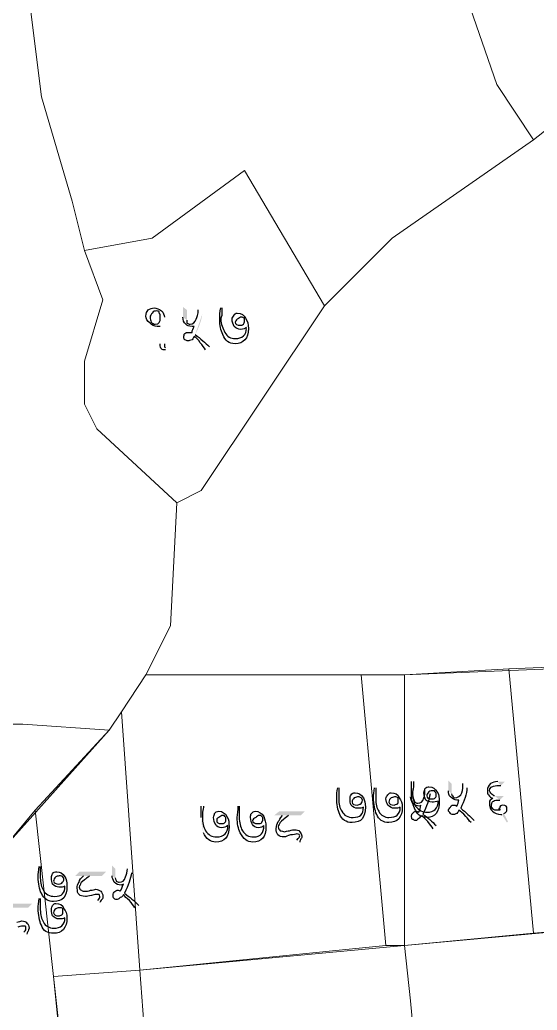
# Model space of a CAD drawing. Header units: metres. Extents: x 345912 to 349030, y 3061206 to 3061792.
# Drawn here: x 346896.46 to 346922.09, y 3061395.34 to 3061444.41 of the extents above; entities that cross this region are included whole.
import ezdxf

# ---------------------------------------------------------------- set-up
doc = ezdxf.new("R2010")
doc.units = ezdxf.units.M
doc.header["$MEASUREMENT"] = 0
doc.layers.add('PDF4_Geometry', color=7, linetype='Continuous')
doc.layers.add('PDF4_Solid Fills', color=7, linetype='Continuous')

msp = doc.modelspace()

# ---------------------------------------------------------------- hatches: boundary and pattern name
at = {"layer": 'PDF4_Solid Fills', "transparency": 33554559}
h = msp.add_hatch(color=256, dxfattribs=at)
h.paths.add_polyline_path([(346903.62628, 3061429.67762), (346903.62628, 3061428.35682)], flags=0)
h.paths.add_polyline_path([(346903.67708, 3061428.15362), (346903.67708, 3061428.05202)], flags=0)
h.paths.add_polyline_path([(346905.30268, 3061430.03322), (346905.50588, 3061429.83002)], flags=0)
h.paths.add_polyline_path([(346905.15028, 3061428.81402, 0.08894398), (346905.50588, 3061429.83002)], flags=0)
h.paths.add_polyline_path([(346905.86148, 3061428.20442), (346905.65828, 3061428.05202)], flags=0)
h.paths.add_polyline_path([(346904.54068, 3061429.67762), (346904.54068, 3061430.18562), (346904.74388, 3061430.03322), (346904.74388, 3061429.52522)], flags=0)
h.paths.add_polyline_path([(346906.42028, 3061430.13482), (346906.47108, 3061430.13482)], flags=0)
h.paths.add_polyline_path([(346907.69028, 3061429.11882), (346907.69028, 3061429.16962)], flags=0)
h = msp.add_hatch(color=256, dxfattribs=at)
h.paths.add_polyline_path([(346912.21147, 3061406.36044), (346912.26227, 3061406.36044)], flags=0)
h.paths.add_polyline_path([(346913.48147, 3061405.39524), (346913.48147, 3061405.39524)], flags=0)
h.paths.add_polyline_path([(346914.04027, 3061406.36044), (346914.09107, 3061406.36044)], flags=0)
h.paths.add_polyline_path([(346915.31027, 3061405.39524), (346915.31027, 3061405.39524)], flags=0)
h.paths.add_polyline_path([(346916.52947, 3061406.25884), (346916.78347, 3061406.05564)], flags=0)
h.paths.add_polyline_path([(346917.08827, 3061404.48084), (346916.93587, 3061404.32844)], flags=0)
h.paths.add_polyline_path([(346915.81827, 3061405.90324), (346915.81827, 3061406.41124), (346915.97067, 3061406.25884), (346915.97067, 3061405.80164)], flags=0)
h = msp.add_hatch(color=256, dxfattribs=at)
h.paths.add_polyline_path([(346915.86907, 3061406.66523), (346915.97067, 3061406.66523)], flags=0)
h.paths.add_polyline_path([(346917.18987, 3061405.70003), (346917.18987, 3061405.70003)], flags=0)
h.paths.add_polyline_path([(346918.40907, 3061406.56363), (346918.61227, 3061406.36043)], flags=0)
h.paths.add_polyline_path([(346918.96787, 3061404.73483), (346918.81547, 3061404.63323)], flags=0)
h.paths.add_polyline_path([(346917.69787, 3061406.20803), (346917.69787, 3061406.71603), (346917.85027, 3061406.56363), (346917.85027, 3061406.05563)], flags=0)
h.paths.add_polyline_path([(346920.28867, 3061406.46203), (346920.49187, 3061406.66523), (346920.13627, 3061406.66523)], flags=0)
h.paths.add_polyline_path([(346920.33947, 3061405.03963), (346920.59347, 3061404.63323), (346920.64427, 3061404.68403), (346920.44107, 3061405.09043)], flags=0)
h.paths.add_polyline_path([(346920.23787, 3061405.75083), (346920.44107, 3061405.95403), (346919.98387, 3061405.95403)], flags=0)
h = msp.add_hatch(color=256, dxfattribs=at)
h.paths.add_polyline_path([(346905.45508, 3061404.88724, 0.06275274), (346905.55668, 3061404.12524)], flags=0)
h.paths.add_polyline_path([(346905.45508, 3061405.44604), (346905.55668, 3061405.44604)], flags=0)
h.paths.add_polyline_path([(346906.77588, 3061404.48084), (346906.77588, 3061404.48084)], flags=0)
h.paths.add_polyline_path([(346907.28388, 3061405.44604), (346907.33468, 3061405.44604)], flags=0)
h.paths.add_polyline_path([(346908.55388, 3061404.48084), (346908.55388, 3061404.48084)], flags=0)
h.paths.add_polyline_path([(346909.46828, 3061404.98884), (346909.06188, 3061404.98884), (346909.31588, 3061405.19204), (346910.58588, 3061405.19204), (346910.38268, 3061404.98884), (346909.77308, 3061404.98884)], flags=0)
h.paths.add_polyline_path([(346910.33188, 3061403.66804), (346910.17948, 3061403.76964)], flags=0)
h = msp.add_hatch(color=256, dxfattribs=at)
h.paths.add_polyline_path([(346897.42867, 3061402.44884), (346897.47947, 3061402.44884)], flags=0)
h.paths.add_polyline_path([(346898.69867, 3061401.48364), (346898.69867, 3061401.48364)], flags=0)
h.paths.add_polyline_path([(346899.61307, 3061401.99164), (346899.20667, 3061401.99164), (346899.40987, 3061402.19484), (346900.73067, 3061402.19484), (346900.52747, 3061401.99164), (346899.91787, 3061401.99164)], flags=0)
h.paths.add_polyline_path([(346900.42587, 3061400.67084), (346900.32427, 3061400.77244)], flags=0)
h.paths.add_polyline_path([(346901.79747, 3061402.34724), (346902.00067, 3061402.14404)], flags=0)
h.paths.add_polyline_path([(346902.35627, 3061400.51844), (346902.15307, 3061400.41684)], flags=0)
h.paths.add_polyline_path([(346901.03547, 3061401.99164), (346901.03547, 3061402.49964), (346901.18787, 3061402.34724), (346901.18787, 3061401.89004)], flags=0)
h = msp.add_hatch(color=256, dxfattribs=at)
h.paths.add_polyline_path([(346893.77108, 3061400.87403), (346893.82188, 3061400.87403)], flags=0)
h.paths.add_polyline_path([(346895.04108, 3061399.90883), (346895.04108, 3061399.90883)], flags=0)
h.paths.add_polyline_path([(346895.95548, 3061400.41683), (346895.54908, 3061400.41683), (346895.75228, 3061400.62003), (346897.07308, 3061400.62003), (346896.86988, 3061400.41683), (346896.26028, 3061400.41683)], flags=0)
h.paths.add_polyline_path([(346896.81908, 3061399.09603), (346896.66668, 3061399.19763)], flags=0)
h.paths.add_polyline_path([(346897.42868, 3061400.87403), (346897.47948, 3061400.87403)], flags=0)
h.paths.add_polyline_path([(346898.69868, 3061399.90883), (346898.69868, 3061399.90883)], flags=0)

# ---------------------------------------------------------------- linework, layer by layer
at = {"layer": 'PDF4_Geometry', "lineweight": 9}
for points in [[(346912.46547, 3061466.50764), (346912.77028, 3061465.59323), (346913.07508, 3061462.54523), (346913.37987, 3061460.41163), (346917.03748, 3061450.04844), (346920.08547, 3061441.20923), (346921.91427, 3061438.46603), (346914.90387, 3061433.58923), (346911.55107, 3061430.23643), (346907.58867, 3061436.94204), (346903.01669, 3061433.58923), (346899.66387, 3061432.97963), (346899.05427, 3061435.41803), (346897.53028, 3061440.59963), (346896.92068, 3061445.47643), (346898.13987, 3061463.15484), (346897.53028, 3061468.03163), (346912.46547, 3061469.86043)], [(346912.46547, 3061466.50764), (346912.77028, 3061465.59323), (346913.07508, 3061462.54523), (346913.37987, 3061460.41163), (346917.03748, 3061450.04844), (346920.08547, 3061441.20923), (346921.91427, 3061438.46603), (346914.90387, 3061433.58923), (346911.55107, 3061430.23643), (346907.58867, 3061436.94204), (346903.01669, 3061433.58923), (346899.66387, 3061432.97963), (346899.05427, 3061435.41803), (346897.53028, 3061440.59963), (346896.92068, 3061445.47643), (346898.13987, 3061463.15484), (346897.53028, 3061468.03163), (346912.46547, 3061469.86043)], [(346921.30468, 3061466.81243), (346921.60948, 3061464.06923), (346946.29827, 3061464.67883), (346946.29827, 3061464.37403), (346945.99348, 3061464.06923), (346945.38387, 3061461.63083), (346942.64068, 3061456.75403), (346937.76387, 3061450.96283), (346921.91427, 3061438.46603), (346920.08547, 3061441.20923), (346917.03748, 3061450.04844), (346913.37987, 3061460.41163), (346913.07508, 3061462.54523), (346912.77028, 3061465.59323), (346912.46547, 3061466.50764)], [(346921.30468, 3061466.81243), (346921.60948, 3061464.06923), (346946.29827, 3061464.67883), (346946.29827, 3061464.37403), (346945.99348, 3061464.06923), (346945.38387, 3061461.63083), (346942.64068, 3061456.75403), (346937.76387, 3061450.96283), (346921.91427, 3061438.46603), (346920.08547, 3061441.20923), (346917.03748, 3061450.04844), (346913.37987, 3061460.41163), (346913.07508, 3061462.54523), (346912.77028, 3061465.59323), (346912.46547, 3061466.50764)], [(346896.92068, 3061445.47643), (346897.53028, 3061440.59963), (346899.05427, 3061435.41803), (346899.66387, 3061432.97963), (346900.57827, 3061430.54124), (346899.66387, 3061427.49322), (346899.66387, 3061425.35963), (346900.27348, 3061424.14042), (346904.23587, 3061420.48284), (346903.93107, 3061414.38683), (346902.71188, 3061411.94844), (346901.49267, 3061410.11963), (346900.88308, 3061409.20523), (346896.61587, 3061409.51004), (346889.60548, 3061409.51004), (346885.03348, 3061408.90042), (346885.33828, 3061422.00683), (346883.50947, 3061423.83564), (346876.49908, 3061429.32203), (346881.07108, 3061447.61003)], [(346896.92068, 3061445.47643), (346897.53028, 3061440.59963), (346899.05427, 3061435.41803), (346899.66387, 3061432.97963), (346900.57827, 3061430.54124), (346899.66387, 3061427.49322), (346899.66387, 3061425.35963), (346900.27348, 3061424.14042), (346904.23587, 3061420.48284), (346903.93107, 3061414.38683), (346902.71188, 3061411.94844), (346901.49267, 3061410.11963), (346900.88308, 3061409.20523), (346896.61587, 3061409.51004), (346889.60548, 3061409.51004), (346885.03348, 3061408.90042), (346885.33828, 3061422.00683), (346883.50947, 3061423.83564), (346876.49908, 3061429.32203), (346881.07108, 3061447.61003)], [(346911.55107, 3061430.23643), (346905.45508, 3061421.09243), (346904.23587, 3061420.48284), (346900.27348, 3061424.14042), (346899.66387, 3061425.35963), (346899.66387, 3061427.49322), (346900.57827, 3061430.54124), (346899.66387, 3061432.97963), (346903.01669, 3061433.58923), (346907.58867, 3061436.94204)], [(346911.55107, 3061430.23643), (346905.45508, 3061421.09243), (346904.23587, 3061420.48284), (346900.27348, 3061424.14042), (346899.66387, 3061425.35963), (346899.66387, 3061427.49322), (346900.57827, 3061430.54124), (346899.66387, 3061432.97963), (346903.01669, 3061433.58923), (346907.58867, 3061436.94204)], [(346921.91427, 3061399.14683), (346915.51348, 3061398.53724), (346915.51348, 3061411.94844), (346920.69508, 3061412.25322)], [(346921.91427, 3061399.14683), (346915.51348, 3061398.53724), (346915.51348, 3061411.94844), (346920.69508, 3061412.25322)], [(346929.22948, 3061399.75643), (346921.91427, 3061399.14683), (346920.69508, 3061412.25322), (346928.31508, 3061412.55803)], [(346929.22948, 3061399.75643), (346921.91427, 3061399.14683), (346920.69508, 3061412.25322), (346928.31508, 3061412.55803)], [(346902.40707, 3061397.31803), (346901.49267, 3061410.11963), (346902.71188, 3061411.94844), (346913.37987, 3061411.94844), (346914.59908, 3061398.53724)], [(346902.40707, 3061397.31803), (346901.49267, 3061410.11963), (346902.71188, 3061411.94844), (346913.37987, 3061411.94844), (346914.59908, 3061398.53724)], [(346913.37987, 3061411.94844), (346915.51348, 3061411.94844), (346915.51348, 3061398.53724), (346914.59908, 3061398.53724)], [(346913.37987, 3061411.94844), (346915.51348, 3061411.94844), (346915.51348, 3061398.53724), (346914.59908, 3061398.53724)], [(346897.22547, 3061405.24284), (346900.88308, 3061409.20523), (346901.49267, 3061410.11963), (346902.40707, 3061397.31803), (346898.13987, 3061397.01322)], [(346897.22547, 3061405.24284), (346900.88308, 3061409.20523), (346901.49267, 3061410.11963), (346902.40707, 3061397.31803), (346898.13987, 3061397.01322)], [(346900.88308, 3061409.20523), (346895.70147, 3061403.41403), (346894.48228, 3061402.49963), (346889.60548, 3061398.53724), (346885.03348, 3061395.18444), (346882.59507, 3061394.57483), (346883.81427, 3061403.41403), (346885.03348, 3061408.90042), (346889.60548, 3061409.51004), (346896.61587, 3061409.51004)], [(346900.88308, 3061409.20523), (346895.70147, 3061403.41403), (346894.48228, 3061402.49963), (346889.60548, 3061398.53724), (346885.03348, 3061395.18444), (346882.59507, 3061394.57483), (346883.81427, 3061403.41403), (346885.03348, 3061408.90042), (346889.60548, 3061409.51004), (346896.61587, 3061409.51004)], [(346895.70147, 3061391.22203), (346894.48228, 3061402.49963), (346894.78707, 3061402.80444), (346895.70147, 3061403.41403), (346897.22547, 3061405.24284), (346898.13987, 3061397.01322), (346898.74948, 3061391.52683), (346898.74948, 3061390.91724), (346895.70147, 3061390.61243), (346895.70147, 3061390.91724)], [(346895.70147, 3061391.22203), (346894.48228, 3061402.49963), (346894.78707, 3061402.80444), (346895.70147, 3061403.41403), (346897.22547, 3061405.24284), (346898.13987, 3061397.01322), (346898.74948, 3061391.52683), (346898.74948, 3061390.91724), (346895.70147, 3061390.61243), (346895.70147, 3061390.91724)], [(346916.12308, 3061392.44124), (346915.81827, 3061395.79403), (346915.51348, 3061398.53724), (346942.03107, 3061400.97564), (346942.64068, 3061395.18444)], [(346916.12308, 3061392.44124), (346915.81827, 3061395.79403), (346915.51348, 3061398.53724), (346942.03107, 3061400.97564), (346942.64068, 3061395.18444)], [(346905.15028, 3061387.25963), (346903.32147, 3061387.25963), (346902.71188, 3061393.35564), (346902.40707, 3061397.31803), (346915.51348, 3061398.53724), (346915.81827, 3061395.79403), (346916.12308, 3061392.44124), (346904.84547, 3061391.52683)], [(346905.15028, 3061387.25963), (346903.32147, 3061387.25963), (346902.71188, 3061393.35564), (346902.40707, 3061397.31803), (346915.51348, 3061398.53724), (346915.81827, 3061395.79403), (346916.12308, 3061392.44124), (346904.84547, 3061391.52683)], [(346903.32147, 3061387.25963), (346899.35908, 3061386.65004), (346898.74948, 3061390.91724), (346898.13987, 3061397.01322), (346902.40707, 3061397.31803), (346902.71188, 3061393.35564)], [(346903.32147, 3061387.25963), (346899.35908, 3061386.65004), (346898.74948, 3061390.91724), (346898.13987, 3061397.01322), (346902.40707, 3061397.31803), (346902.71188, 3061393.35564)]]:
    msp.add_lwpolyline(points, close=True, dxfattribs=at)
msp.add_lwpolyline([(346930.44867, 3061412.55803), (346915.51348, 3061411.94844), (346902.71188, 3061411.94844), (346903.93107, 3061414.38683), (346904.23587, 3061420.48284), (346905.45508, 3061421.09243), (346911.55107, 3061430.23643), (346914.90387, 3061433.58923), (346921.91427, 3061438.46603), (346937.76387, 3061450.96283)], dxfattribs=at)
msp.add_lwpolyline([(346930.44867, 3061412.55803), (346915.51348, 3061411.94844), (346902.71188, 3061411.94844), (346903.93107, 3061414.38683), (346904.23587, 3061420.48284), (346905.45508, 3061421.09243), (346911.55107, 3061430.23643), (346914.90387, 3061433.58923), (346921.91427, 3061438.46603), (346937.76387, 3061450.96283)], dxfattribs=at)
at = {"layer": 'PDF4_Geometry', "lineweight": 25}
for points in [[(346902.71188, 3061429.72842), (346902.71188, 3061429.88082), (346902.76268, 3061429.93162), (346902.81348, 3061430.03322)], [(346902.81348, 3061430.03322), (346902.91508, 3061430.08402), (346903.01668, 3061430.13482), (346903.11828, 3061430.13482)], [(346903.01668, 3061429.88082), (346902.96588, 3061429.83002), (346902.91508, 3061429.72842), (346902.91508, 3061429.67762)], [(346903.21988, 3061429.98242), (346903.16908, 3061429.98242), (346903.06748, 3061429.98242), (346903.01668, 3061429.88082)], [(346903.11828, 3061430.13482), (346903.21988, 3061430.13482), (346903.37228, 3061430.08402), (346903.47388, 3061429.98242)], [(346903.37228, 3061429.88082), (346903.37228, 3061429.98242), (346903.32148, 3061429.98242), (346903.21988, 3061429.98242)], [(346903.42308, 3061429.67762), (346903.42308, 3061429.77922), (346903.42308, 3061429.83002), (346903.37228, 3061429.88082)], [(346903.47388, 3061429.98242), (346903.57548, 3061429.93162), (346903.62628, 3061429.77922), (346903.62628, 3061429.67762)], [(346905.20108, 3061429.57602), (346905.25188, 3061429.67762), (346905.30268, 3061429.83002), (346905.30268, 3061430.03322)], [(346906.36948, 3061429.57602), (346906.36948, 3061429.72842), (346906.36948, 3061429.93162), (346906.42028, 3061430.13482)], [(346906.47108, 3061430.13482), (346906.47108, 3061430.03322), (346906.47108, 3061429.98242), (346906.47108, 3061429.83002)], [(346907.08068, 3061429.77922), (346907.08068, 3061429.83002), (346907.18228, 3061429.88082), (346907.23308, 3061429.88082)], [(346907.23308, 3061429.88082), (346907.43628, 3061429.88082), (346907.58868, 3061429.77922), (346907.63948, 3061429.62682)], [(346902.91508, 3061429.37282), (346902.76268, 3061429.47442), (346902.71188, 3061429.62682), (346902.71188, 3061429.72842)], [(346902.91508, 3061429.67762), (346902.91508, 3061429.57602), (346902.96588, 3061429.52522), (346902.96588, 3061429.42362)], [(346903.27068, 3061429.22042), (346903.11828, 3061429.22042), (346903.01668, 3061429.27122), (346902.91508, 3061429.37282)], [(346902.96588, 3061429.42362), (346903.01668, 3061429.37282), (346903.11828, 3061429.32202), (346903.16908, 3061429.32202)], [(346903.16908, 3061429.32202), (346903.37228, 3061429.32202), (346903.42308, 3061429.42362), (346903.42308, 3061429.67762)], [(346904.69308, 3061429.32202), (346904.59148, 3061429.42362), (346904.54068, 3061429.52522), (346904.54068, 3061429.67762)], [(346904.74388, 3061429.52522), (346904.74388, 3061429.47442), (346904.74388, 3061429.42362), (346904.74388, 3061429.37282)], [(346904.74388, 3061429.37282), (346904.79468, 3061429.37282), (346904.84548, 3061429.32202), (346904.89628, 3061429.32202)], [(346904.89628, 3061429.32202), (346905.04868, 3061429.32202), (346905.15028, 3061429.42362), (346905.20108, 3061429.57602)], [(346906.52188, 3061428.81402), (346906.42028, 3061429.01722), (346906.36948, 3061429.27122), (346906.36948, 3061429.57602)], [(346906.47108, 3061429.83002), (346906.47108, 3061429.72842), (346906.42028, 3061429.62682), (346906.42028, 3061429.57602)], [(346906.42028, 3061429.57602), (346906.42028, 3061429.32202), (346906.52188, 3061429.11882), (346906.62348, 3061428.91562)], [(346906.97908, 3061429.57602), (346906.97908, 3061429.62682), (346907.02988, 3061429.72842), (346907.08068, 3061429.77922)], [(346907.08068, 3061429.22042), (346907.02988, 3061429.32202), (346906.97908, 3061429.42362), (346906.97908, 3061429.57602)], [(346907.23308, 3061429.57602), (346907.18228, 3061429.52522), (346907.13148, 3061429.47442), (346907.13148, 3061429.42362)], [(346907.13148, 3061429.42362), (346907.13148, 3061429.32202), (346907.23308, 3061429.27122), (346907.38548, 3061429.27122)], [(346907.43628, 3061429.67762), (346907.38548, 3061429.67762), (346907.33468, 3061429.62682), (346907.23308, 3061429.57602)], [(346907.58868, 3061429.62682), (346907.53788, 3061429.62682), (346907.48708, 3061429.67762), (346907.43628, 3061429.67762)], [(346907.53788, 3061429.32202), (346907.58868, 3061429.37282), (346907.58868, 3061429.42362), (346907.58868, 3061429.47442)], [(346907.58868, 3061429.47442), (346907.58868, 3061429.52522), (346907.58868, 3061429.57602), (346907.58868, 3061429.62682)], [(346907.63948, 3061429.62682), (346907.74108, 3061429.47442), (346907.79188, 3061429.32202), (346907.79188, 3061429.11882)], [(346903.42308, 3061429.22042), (346903.37228, 3061429.22042), (346903.32148, 3061429.22042), (346903.27068, 3061429.22042)], [(346904.59148, 3061428.66162), (346904.59148, 3061428.76322), (346904.59148, 3061428.81402), (346904.64228, 3061428.86482)], [(346904.64228, 3061428.86482), (346904.69308, 3061428.91562), (346904.74388, 3061428.91562), (346904.79468, 3061428.91562)], [(346904.99788, 3061429.22042), (346904.84548, 3061429.22042), (346904.74388, 3061429.27122), (346904.69308, 3061429.32202)], [(346904.79468, 3061428.91562), (346904.89628, 3061428.91562), (346904.94708, 3061428.91562), (346904.99788, 3061428.91562)], [(346904.99788, 3061428.91562), (346904.99788, 3061429.01722), (346905.04868, 3061429.11882), (346905.09948, 3061429.22042)], [(346905.09948, 3061429.22042), (346905.04868, 3061429.22042), (346905.04868, 3061429.22042), (346904.99788, 3061429.22042)], [(346906.62348, 3061428.91562), (346906.72508, 3061428.71242), (346906.92828, 3061428.61082), (346907.13148, 3061428.61082)], [(346907.38548, 3061429.06802), (346907.28388, 3061429.06802), (346907.18228, 3061429.11882), (346907.08068, 3061429.22042)], [(346907.79188, 3061429.11882), (346907.79188, 3061428.61082), (346907.53788, 3061428.35682), (346907.13148, 3061428.35682)], [(346907.13148, 3061428.61082), (346907.48708, 3061428.61082), (346907.69028, 3061428.81402), (346907.69028, 3061429.11882)], [(346907.38548, 3061429.27122), (346907.43628, 3061429.27122), (346907.48708, 3061429.27122), (346907.53788, 3061429.32202)], [(346907.69028, 3061429.16962), (346907.63948, 3061429.11882), (346907.53788, 3061429.06802), (346907.38548, 3061429.06802)], [(346904.64228, 3061428.56002), (346904.59148, 3061428.56002), (346904.59148, 3061428.61082), (346904.59148, 3061428.66162)], [(346904.79468, 3061428.50922), (346904.74388, 3061428.50922), (346904.69308, 3061428.50922), (346904.64228, 3061428.56002)], [(346904.99788, 3061428.56002), (346904.89628, 3061428.50922), (346904.84548, 3061428.50922), (346904.79468, 3061428.50922)], [(346905.09948, 3061428.71242), (346905.04868, 3061428.66162), (346905.04868, 3061428.61082), (346904.99788, 3061428.56002)], [(346905.40428, 3061428.40762), (346905.30268, 3061428.56002), (346905.20108, 3061428.66162), (346905.09948, 3061428.71242)], [(346905.15028, 3061428.81402), (346905.40428, 3061428.61082), (346905.65828, 3061428.40762), (346905.86148, 3061428.20442)], [(346905.65828, 3061428.05202), (346905.60748, 3061428.15362), (346905.50588, 3061428.30602), (346905.40428, 3061428.40762)], [(346907.13148, 3061428.35682), (346906.82668, 3061428.35682), (346906.62348, 3061428.50922), (346906.52188, 3061428.81402)], [(346903.47388, 3061428.10282), (346903.42308, 3061428.15362), (346903.42308, 3061428.20442), (346903.42308, 3061428.35682)], [(346903.67708, 3061428.05202), (346903.57548, 3061428.05202), (346903.52468, 3061428.05202), (346903.47388, 3061428.10282)], [(346903.62628, 3061428.35682), (346903.62628, 3061428.25522), (346903.62628, 3061428.25522), (346903.62628, 3061428.20442)], [(346903.62628, 3061428.20442), (346903.62628, 3061428.20442), (346903.67708, 3061428.15362), (346903.67708, 3061428.15362)], [(346912.16067, 3061405.85244), (346912.16067, 3061406.00484), (346912.16067, 3061406.15724), (346912.21147, 3061406.36044)], [(346912.26227, 3061406.36044), (346912.26227, 3061406.30964), (346912.26227, 3061406.20804), (346912.26227, 3061406.10644)], [(346913.98947, 3061405.85244), (346913.98947, 3061406.00484), (346913.98947, 3061406.15724), (346914.04027, 3061406.36044)], [(346914.09107, 3061406.36044), (346914.09107, 3061406.30964), (346914.09107, 3061406.20804), (346914.09107, 3061406.10644)], [(346915.86907, 3061406.10643), (346915.86907, 3061406.25883), (346915.86907, 3061406.46203), (346915.86907, 3061406.66523)], [(346915.97067, 3061406.41123), (346915.91987, 3061406.25883), (346915.91987, 3061406.15723), (346915.91987, 3061406.10643)], [(346915.97067, 3061406.66523), (346915.97067, 3061406.61443), (346915.97067, 3061406.51283), (346915.97067, 3061406.41123)], [(346916.47867, 3061406.10643), (346916.47867, 3061406.20803), (346916.52947, 3061406.25883), (346916.52947, 3061406.30963)], [(346916.52947, 3061406.30963), (346916.58027, 3061406.36043), (346916.68187, 3061406.41123), (346916.73267, 3061406.41123)], [(346916.73267, 3061406.41123), (346916.93587, 3061406.41123), (346917.03747, 3061406.30963), (346917.13907, 3061406.15723)], [(346918.61227, 3061406.36043), (346918.61227, 3061406.05563), (346918.45987, 3061405.70003), (346918.30747, 3061405.34443)], [(346918.35827, 3061406.10643), (346918.40907, 3061406.25883), (346918.40907, 3061406.41123), (346918.40907, 3061406.56363)], [(346919.78067, 3061406.56363), (346919.67907, 3061406.46203), (346919.62827, 3061406.36043), (346919.62827, 3061406.20803)], [(346919.72987, 3061406.20803), (346919.72987, 3061406.36043), (346919.83147, 3061406.46203), (346920.08547, 3061406.46203)], [(346920.13627, 3061406.66523), (346919.98387, 3061406.66523), (346919.88227, 3061406.61443), (346919.78067, 3061406.56363)], [(346920.08547, 3061406.46203), (346920.13627, 3061406.46203), (346920.13627, 3061406.46203), (346920.18707, 3061406.46203)], [(346920.18707, 3061406.46203), (346920.23787, 3061406.46203), (346920.28867, 3061406.46203), (346920.28867, 3061406.46203)], [(346912.31307, 3061405.03964), (346912.21147, 3061405.24284), (346912.16067, 3061405.54764), (346912.16067, 3061405.85244)], [(346912.26227, 3061406.10644), (346912.26227, 3061405.95404), (346912.26227, 3061405.90324), (346912.26227, 3061405.80164)], [(346912.26227, 3061405.80164), (346912.26227, 3061405.54764), (346912.31307, 3061405.34444), (346912.41467, 3061405.19204)], [(346912.82107, 3061405.80164), (346912.82107, 3061405.90324), (346912.82107, 3061405.95404), (346912.87187, 3061406.00484)], [(346912.87187, 3061405.49684), (346912.82107, 3061405.59844), (346912.82107, 3061405.70004), (346912.82107, 3061405.80164)], [(346912.87187, 3061406.00484), (346912.92267, 3061406.10644), (346912.97347, 3061406.10644), (346913.07507, 3061406.10644)], [(346913.02427, 3061405.85244), (346912.97347, 3061405.80164), (346912.92267, 3061405.75084), (346912.92267, 3061405.64924)], [(346913.22747, 3061405.90324), (346913.17667, 3061405.90324), (346913.12587, 3061405.90324), (346913.02427, 3061405.85244)], [(346913.07507, 3061406.10644), (346913.22747, 3061406.10644), (346913.37987, 3061406.05564), (346913.48147, 3061405.85244)], [(346913.37987, 3061405.85244), (346913.32907, 3061405.90324), (346913.27827, 3061405.90324), (346913.22747, 3061405.90324)], [(346913.43067, 3061405.75084), (346913.43067, 3061405.80164), (346913.37987, 3061405.85244), (346913.37987, 3061405.85244)], [(346913.48147, 3061405.85244), (346913.53227, 3061405.75084), (346913.58307, 3061405.59844), (346913.58307, 3061405.39524)], [(346914.14187, 3061405.03964), (346914.04027, 3061405.24284), (346913.98947, 3061405.54764), (346913.98947, 3061405.85244)], [(346914.09107, 3061406.10644), (346914.09107, 3061405.95404), (346914.09107, 3061405.90324), (346914.09107, 3061405.80164)], [(346914.09107, 3061405.80164), (346914.09107, 3061405.54764), (346914.14187, 3061405.34444), (346914.24347, 3061405.19204)], [(346914.59907, 3061405.80164), (346914.59907, 3061405.90324), (346914.64987, 3061405.95404), (346914.70067, 3061406.00484)], [(346914.70067, 3061405.49684), (346914.64987, 3061405.59844), (346914.59907, 3061405.70004), (346914.59907, 3061405.80164)], [(346914.70067, 3061406.00484), (346914.75147, 3061406.10644), (346914.80227, 3061406.10644), (346914.85307, 3061406.10644)], [(346914.85307, 3061405.85244), (346914.80227, 3061405.80164), (346914.75147, 3061405.75084), (346914.75147, 3061405.64924)], [(346914.85307, 3061406.10644), (346915.05627, 3061406.10644), (346915.20867, 3061406.05564), (346915.25947, 3061405.85244)], [(346915.05627, 3061405.90324), (346915.00547, 3061405.90324), (346914.95467, 3061405.90324), (346914.85307, 3061405.85244)], [(346915.20867, 3061405.85244), (346915.15787, 3061405.90324), (346915.10707, 3061405.90324), (346915.05627, 3061405.90324)], [(346915.20867, 3061405.75084), (346915.20867, 3061405.80164), (346915.20867, 3061405.85244), (346915.20867, 3061405.85244)], [(346915.25947, 3061405.85244), (346915.36107, 3061405.75084), (346915.41187, 3061405.59844), (346915.41187, 3061405.39524)], [(346915.91987, 3061405.59844), (346915.86907, 3061405.70004), (346915.81827, 3061405.80164), (346915.81827, 3061405.90324)], [(346916.02147, 3061405.34443), (346915.91987, 3061405.54763), (346915.86907, 3061405.80163), (346915.86907, 3061406.10643)], [(346915.91987, 3061406.10643), (346915.91987, 3061405.85243), (346915.97067, 3061405.64923), (346916.07227, 3061405.44603)], [(346915.97067, 3061405.80164), (346915.97067, 3061405.75084), (346916.02147, 3061405.70004), (346916.02147, 3061405.64924)], [(346916.17387, 3061405.59844), (346916.32627, 3061405.59844), (346916.42787, 3061405.64924), (346916.47867, 3061405.85244)], [(346916.78347, 3061406.05564), (346916.73267, 3061405.75084), (346916.63107, 3061405.44604), (346916.42787, 3061405.03964)], [(346916.47867, 3061405.85244), (346916.52947, 3061405.95404), (346916.52947, 3061406.10644), (346916.52947, 3061406.25884)], [(346916.58027, 3061405.75083), (346916.52947, 3061405.85243), (346916.47867, 3061405.95403), (346916.47867, 3061406.10643)], [(346916.73267, 3061406.15723), (346916.63107, 3061406.05563), (346916.63107, 3061406.00483), (346916.63107, 3061405.95403)], [(346916.63107, 3061405.95403), (346916.63107, 3061405.85243), (346916.68187, 3061405.80163), (346916.88507, 3061405.80163)], [(346916.93587, 3061406.20803), (346916.88507, 3061406.20803), (346916.78347, 3061406.20803), (346916.73267, 3061406.15723)], [(346916.88507, 3061405.80163), (346916.93587, 3061405.80163), (346916.98667, 3061405.80163), (346917.03747, 3061405.85243)], [(346917.03747, 3061406.15723), (346917.03747, 3061406.20803), (346916.98667, 3061406.20803), (346916.93587, 3061406.20803)], [(346917.08827, 3061406.00483), (346917.08827, 3061406.05563), (346917.08827, 3061406.10643), (346917.03747, 3061406.15723)], [(346917.03747, 3061405.85243), (346917.08827, 3061405.90323), (346917.08827, 3061405.95403), (346917.08827, 3061406.00483)], [(346917.13907, 3061406.15723), (346917.24067, 3061406.00483), (346917.24067, 3061405.85243), (346917.24067, 3061405.70003)], [(346917.79947, 3061405.90323), (346917.69787, 3061405.95403), (346917.69787, 3061406.10643), (346917.69787, 3061406.20803)], [(346918.10427, 3061405.75083), (346918.00267, 3061405.75083), (346917.90107, 3061405.80163), (346917.79947, 3061405.90323)], [(346917.85027, 3061406.05563), (346917.85027, 3061406.00483), (346917.85027, 3061405.95403), (346917.90107, 3061405.95403)], [(346917.90107, 3061405.95403), (346917.95187, 3061405.90323), (346917.95187, 3061405.85243), (346918.00267, 3061405.85243)], [(346918.00267, 3061405.85243), (346918.15507, 3061405.85243), (346918.30747, 3061405.95403), (346918.35827, 3061406.10643)], [(346919.62827, 3061406.20803), (346919.62827, 3061406.10643), (346919.62827, 3061406.05563), (346919.67907, 3061406.00483)], [(346919.67907, 3061406.00483), (346919.72987, 3061405.90323), (346919.83147, 3061405.85243), (346919.88227, 3061405.85243)], [(346919.83147, 3061406.05563), (346919.78067, 3061406.10643), (346919.72987, 3061406.15723), (346919.72987, 3061406.20803)], [(346919.88227, 3061405.85243), (346919.83147, 3061405.80163), (346919.78067, 3061405.75083), (346919.72987, 3061405.70003)], [(346919.98387, 3061405.95403), (346919.93307, 3061405.95403), (346919.88227, 3061406.00483), (346919.83147, 3061406.05563)], [(346905.45508, 3061404.88724), (346905.45508, 3061405.03964), (346905.45508, 3061405.24284), (346905.45508, 3061405.44604)], [(346905.55668, 3061405.44604), (346905.55668, 3061405.34444), (346905.55668, 3061405.29364), (346905.50588, 3061405.14124)], [(346907.23308, 3061404.88724), (346907.23308, 3061405.03964), (346907.28388, 3061405.24284), (346907.28388, 3061405.44604)], [(346907.33468, 3061405.44604), (346907.33468, 3061405.34444), (346907.33468, 3061405.29364), (346907.33468, 3061405.14124)], [(346913.17667, 3061405.34444), (346913.07507, 3061405.34444), (346912.97347, 3061405.39524), (346912.87187, 3061405.49684)], [(346912.92267, 3061405.64924), (346912.92267, 3061405.54764), (346913.02427, 3061405.49684), (346913.17667, 3061405.49684)], [(346913.58307, 3061405.39524), (346913.58307, 3061404.88724), (346913.37987, 3061404.63324), (346912.92267, 3061404.63324)], [(346912.97347, 3061404.88724), (346913.32907, 3061404.88724), (346913.48147, 3061405.03964), (346913.48147, 3061405.39524)], [(346913.17667, 3061405.49684), (346913.22747, 3061405.49684), (346913.32907, 3061405.54764), (346913.32907, 3061405.54764)], [(346913.48147, 3061405.39524), (346913.43067, 3061405.34444), (346913.32907, 3061405.34444), (346913.17667, 3061405.34444)], [(346913.32907, 3061405.54764), (346913.37987, 3061405.59844), (346913.43067, 3061405.64924), (346913.43067, 3061405.75084)], [(346915.00547, 3061405.34444), (346914.90387, 3061405.34444), (346914.80227, 3061405.39524), (346914.70067, 3061405.49684)], [(346914.75147, 3061405.64924), (346914.75147, 3061405.54764), (346914.85307, 3061405.49684), (346915.00547, 3061405.49684)], [(346915.41187, 3061405.39524), (346915.41187, 3061404.88724), (346915.15787, 3061404.63324), (346914.75147, 3061404.63324)], [(346914.75147, 3061404.88724), (346915.10707, 3061404.88724), (346915.31027, 3061405.03964), (346915.31027, 3061405.39524)], [(346915.00547, 3061405.49684), (346915.05627, 3061405.49684), (346915.10707, 3061405.54764), (346915.15787, 3061405.54764)], [(346915.31027, 3061405.39524), (346915.25947, 3061405.34444), (346915.15787, 3061405.34444), (346915.00547, 3061405.34444)], [(346915.15787, 3061405.54764), (346915.20867, 3061405.59844), (346915.20867, 3061405.64924), (346915.20867, 3061405.75084)], [(346916.27547, 3061405.44604), (346916.12307, 3061405.44604), (346916.02147, 3061405.49684), (346915.91987, 3061405.59844)], [(346916.02147, 3061405.64924), (346916.07227, 3061405.59844), (346916.12307, 3061405.59844), (346916.17387, 3061405.59844)], [(346916.63107, 3061404.88723), (346916.32627, 3061404.88723), (346916.12307, 3061405.03963), (346916.02147, 3061405.34443)], [(346916.07227, 3061405.44603), (346916.22467, 3061405.24283), (346916.42787, 3061405.14123), (346916.63107, 3061405.14123)], [(346916.22467, 3061405.14124), (346916.27547, 3061405.24284), (346916.32627, 3061405.39524), (346916.32627, 3061405.49684)], [(346916.32627, 3061405.49684), (346916.32627, 3061405.49684), (346916.27547, 3061405.44604), (346916.27547, 3061405.44604)], [(346916.88507, 3061405.64923), (346916.73267, 3061405.64923), (346916.63107, 3061405.70003), (346916.58027, 3061405.75083)], [(346917.24067, 3061405.70003), (346917.24067, 3061405.14123), (346917.03747, 3061404.88723), (346916.63107, 3061404.88723)], [(346916.63107, 3061405.14123), (346916.98667, 3061405.14123), (346917.18987, 3061405.34443), (346917.18987, 3061405.70003)], [(346917.18987, 3061405.70003), (346917.08827, 3061405.64923), (346916.98667, 3061405.64923), (346916.88507, 3061405.64923)], [(346917.69787, 3061405.24283), (346917.69787, 3061405.29363), (346917.74867, 3061405.34443), (346917.79947, 3061405.39523)], [(346917.79947, 3061405.39523), (346917.79947, 3061405.44603), (346917.85027, 3061405.49683), (346917.95187, 3061405.49683)], [(346917.95187, 3061405.49683), (346918.00267, 3061405.49683), (346918.05347, 3061405.49683), (346918.10427, 3061405.44603)], [(346918.10427, 3061405.44603), (346918.15507, 3061405.54763), (346918.20587, 3061405.64923), (346918.20587, 3061405.75083)], [(346918.20587, 3061405.75083), (346918.20587, 3061405.75083), (346918.15507, 3061405.75083), (346918.10427, 3061405.75083)], [(346918.30747, 3061405.34443), (346918.56147, 3061405.14123), (346918.76467, 3061404.93803), (346918.96787, 3061404.73483)], [(346919.72987, 3061405.70003), (346919.72987, 3061405.64923), (346919.72987, 3061405.59843), (346919.72987, 3061405.49683)], [(346919.72987, 3061405.49683), (346919.72987, 3061405.39523), (346919.78067, 3061405.29363), (346919.88227, 3061405.19203)], [(346919.83147, 3061405.49683), (346919.83147, 3061405.59843), (346919.88227, 3061405.70003), (346919.93307, 3061405.70003)], [(346919.83147, 3061405.39523), (346919.83147, 3061405.44603), (346919.83147, 3061405.49683), (346919.83147, 3061405.49683)], [(346919.88227, 3061405.34443), (346919.88227, 3061405.34443), (346919.83147, 3061405.34443), (346919.83147, 3061405.39523)], [(346920.18707, 3061405.24283), (346920.03467, 3061405.24283), (346919.93307, 3061405.24283), (346919.88227, 3061405.34443)], [(346919.93307, 3061405.70003), (346919.98387, 3061405.75083), (346920.08547, 3061405.75083), (346920.23787, 3061405.75083)], [(346920.23787, 3061405.34443), (346920.18707, 3061405.34443), (346920.18707, 3061405.34443), (346920.18707, 3061405.29363)], [(346920.39027, 3061405.49683), (346920.28867, 3061405.49683), (346920.23787, 3061405.44603), (346920.23787, 3061405.34443)], [(346920.59347, 3061405.29363), (346920.59347, 3061405.44603), (346920.54267, 3061405.49683), (346920.39027, 3061405.49683)], [(346905.50588, 3061405.14124), (346905.50588, 3061405.03964), (346905.50588, 3061404.93804), (346905.50588, 3061404.88724)], [(346905.50588, 3061404.88724), (346905.50588, 3061404.63324), (346905.55668, 3061404.43004), (346905.65828, 3061404.22684)], [(346906.06468, 3061404.88724), (346906.06468, 3061404.98884), (346906.11548, 3061405.03964), (346906.11548, 3061405.09044)], [(346906.16628, 3061404.53164), (346906.11548, 3061404.63324), (346906.06468, 3061404.73484), (346906.06468, 3061404.88724)], [(346906.11548, 3061405.09044), (346906.16628, 3061405.14124), (346906.21708, 3061405.19204), (346906.31868, 3061405.19204)], [(346906.31868, 3061404.88724), (346906.21708, 3061404.83644), (346906.21708, 3061404.78564), (346906.21708, 3061404.73484)], [(346906.31868, 3061405.19204), (346906.52188, 3061405.19204), (346906.62348, 3061405.09044), (346906.72508, 3061404.93804)], [(346906.52188, 3061404.98884), (346906.47108, 3061404.98884), (346906.36948, 3061404.93804), (346906.31868, 3061404.88724)], [(346906.62348, 3061404.93804), (346906.62348, 3061404.98884), (346906.57268, 3061404.98884), (346906.52188, 3061404.98884)], [(346906.67428, 3061404.78564), (346906.67428, 3061404.83644), (346906.67428, 3061404.88724), (346906.62348, 3061404.93804)], [(346906.72508, 3061404.93804), (346906.82668, 3061404.78564), (346906.82668, 3061404.63324), (346906.82668, 3061404.43004)], [(346907.38548, 3061404.12524), (346907.28388, 3061404.32844), (346907.23308, 3061404.58244), (346907.23308, 3061404.88724)], [(346907.33468, 3061405.14124), (346907.33468, 3061405.03964), (346907.33468, 3061404.93804), (346907.33468, 3061404.88724)], [(346907.33468, 3061404.88724), (346907.33468, 3061404.63324), (346907.38548, 3061404.43004), (346907.48708, 3061404.22684)], [(346907.89348, 3061404.88724), (346907.89348, 3061404.98884), (346907.89348, 3061405.03964), (346907.94428, 3061405.09044)], [(346907.99508, 3061404.53164), (346907.94428, 3061404.63324), (346907.89348, 3061404.73484), (346907.89348, 3061404.88724)], [(346907.94428, 3061405.09044), (346907.99508, 3061405.14124), (346908.04588, 3061405.19204), (346908.14748, 3061405.19204)], [(346908.14748, 3061404.88724), (346908.04588, 3061404.83644), (346907.99508, 3061404.78564), (346907.99508, 3061404.73484)], [(346908.14748, 3061405.19204), (346908.29988, 3061405.19204), (346908.45228, 3061405.09044), (346908.55388, 3061404.93804)], [(346908.35068, 3061404.98884), (346908.24908, 3061404.98884), (346908.19828, 3061404.93804), (346908.14748, 3061404.88724)], [(346908.45228, 3061404.93804), (346908.40148, 3061404.98884), (346908.40148, 3061404.98884), (346908.35068, 3061404.98884)], [(346908.50308, 3061404.78564), (346908.50308, 3061404.83644), (346908.50308, 3061404.88724), (346908.45228, 3061404.93804)], [(346908.55388, 3061404.93804), (346908.60468, 3061404.78564), (346908.65548, 3061404.63324), (346908.65548, 3061404.43004)], [(346909.26508, 3061404.68404), (346909.31588, 3061404.73484), (346909.36668, 3061404.83644), (346909.46828, 3061404.98884)], [(346909.77308, 3061404.98884), (346909.67148, 3061404.88724), (346909.56988, 3061404.83644), (346909.51908, 3061404.78564)], [(346912.92267, 3061404.63324), (346912.61787, 3061404.63324), (346912.41467, 3061404.78564), (346912.31307, 3061405.03964)], [(346912.41467, 3061405.19204), (346912.51627, 3061404.98884), (346912.71947, 3061404.88724), (346912.97347, 3061404.88724)], [(346914.75147, 3061404.63324), (346914.44667, 3061404.63324), (346914.24347, 3061404.78564), (346914.14187, 3061405.03964)], [(346914.24347, 3061405.19204), (346914.34507, 3061404.98884), (346914.54827, 3061404.88724), (346914.75147, 3061404.88724)], [(346915.86907, 3061404.93804), (346915.86907, 3061404.98884), (346915.86907, 3061405.03964), (346915.91987, 3061405.09044)], [(346915.91987, 3061404.78564), (346915.86907, 3061404.83644), (346915.86907, 3061404.88724), (346915.86907, 3061404.93804)], [(346915.91987, 3061405.09044), (346915.97067, 3061405.14124), (346916.02147, 3061405.19204), (346916.07227, 3061405.19204)], [(346916.07227, 3061405.19204), (346916.12307, 3061405.19204), (346916.17387, 3061405.19204), (346916.22467, 3061405.14124)], [(346916.22467, 3061404.83644), (346916.17387, 3061404.78564), (346916.12307, 3061404.73484), (346916.07227, 3061404.73484)], [(346916.37707, 3061404.98884), (346916.32627, 3061404.93804), (346916.27547, 3061404.88724), (346916.22467, 3061404.83644)], [(346916.68187, 3061404.68404), (346916.52947, 3061404.83644), (346916.42787, 3061404.93804), (346916.37707, 3061404.98884)], [(346916.42787, 3061405.03964), (346916.68187, 3061404.88724), (346916.88507, 3061404.68404), (346917.08827, 3061404.48084)], [(346917.79947, 3061405.09043), (346917.74867, 3061405.14123), (346917.69787, 3061405.19203), (346917.69787, 3061405.24283)], [(346917.95187, 3061405.03963), (346917.85027, 3061405.03963), (346917.79947, 3061405.03963), (346917.79947, 3061405.09043)], [(346918.10427, 3061405.09043), (346918.05347, 3061405.03963), (346918.00267, 3061405.03963), (346917.95187, 3061405.03963)], [(346918.20587, 3061405.24283), (346918.20587, 3061405.19203), (346918.15507, 3061405.14123), (346918.10427, 3061405.09043)], [(346918.56147, 3061404.93803), (346918.40907, 3061405.09043), (346918.30747, 3061405.19203), (346918.20587, 3061405.24283)], [(346918.81547, 3061404.63323), (346918.71387, 3061404.73483), (346918.66307, 3061404.83643), (346918.56147, 3061404.93803)], [(346919.88227, 3061405.19203), (346919.98387, 3061405.09043), (346920.13627, 3061405.03963), (346920.28867, 3061405.03963)], [(346920.18707, 3061405.29363), (346920.18707, 3061405.29363), (346920.23787, 3061405.29363), (346920.23787, 3061405.29363)], [(346920.23787, 3061405.24283), (346920.23787, 3061405.24283), (346920.23787, 3061405.24283), (346920.18707, 3061405.24283)], [(346920.23787, 3061405.29363), (346920.23787, 3061405.24283), (346920.23787, 3061405.24283), (346920.23787, 3061405.24283)], [(346920.28867, 3061405.03963), (346920.28867, 3061405.03963), (346920.28867, 3061405.03963), (346920.33947, 3061405.03963)], [(346920.44107, 3061405.09043), (346920.49187, 3061405.09043), (346920.54267, 3061405.14123), (346920.54267, 3061405.14123)], [(346920.54267, 3061405.14123), (346920.59347, 3061405.19203), (346920.59347, 3061405.24283), (346920.59347, 3061405.29363)], [(346906.47108, 3061404.37924), (346906.31868, 3061404.37924), (346906.21708, 3061404.43004), (346906.16628, 3061404.53164)], [(346906.82668, 3061404.43004), (346906.82668, 3061403.92204), (346906.62348, 3061403.66804), (346906.16628, 3061403.66804)], [(346906.21708, 3061404.73484), (346906.21708, 3061404.63324), (346906.26788, 3061404.58244), (346906.47108, 3061404.58244)], [(346906.21708, 3061403.92204), (346906.57268, 3061403.92204), (346906.77588, 3061404.12524), (346906.77588, 3061404.48084)], [(346906.47108, 3061404.58244), (346906.52188, 3061404.58244), (346906.57268, 3061404.58244), (346906.62348, 3061404.63324)], [(346906.77588, 3061404.48084), (346906.67428, 3061404.43004), (346906.57268, 3061404.37924), (346906.47108, 3061404.37924)], [(346906.62348, 3061404.63324), (346906.67428, 3061404.68404), (346906.67428, 3061404.73484), (346906.67428, 3061404.78564)], [(346907.99508, 3061404.73484), (346907.99508, 3061404.63324), (346908.09668, 3061404.58244), (346908.24908, 3061404.58244)], [(346908.29988, 3061404.37924), (346908.14748, 3061404.37924), (346908.04588, 3061404.43004), (346907.99508, 3061404.53164)], [(346908.65548, 3061404.43004), (346908.65548, 3061403.92204), (346908.45228, 3061403.66804), (346907.99508, 3061403.66804)], [(346908.04588, 3061403.92204), (346908.40148, 3061403.92204), (346908.55388, 3061404.12524), (346908.55388, 3061404.48084)], [(346908.24908, 3061404.58244), (346908.35068, 3061404.58244), (346908.40148, 3061404.58244), (346908.45228, 3061404.63324)], [(346908.55388, 3061404.48084), (346908.50308, 3061404.43004), (346908.40148, 3061404.37924), (346908.29988, 3061404.37924)], [(346908.45228, 3061404.63324), (346908.45228, 3061404.68404), (346908.50308, 3061404.73484), (346908.50308, 3061404.78564)], [(346909.16348, 3061404.32844), (346909.16348, 3061404.48084), (346909.21428, 3061404.58244), (346909.26508, 3061404.68404)], [(346909.56988, 3061403.92204), (346909.26508, 3061403.92204), (346909.16348, 3061404.07444), (346909.16348, 3061404.32844)], [(346909.31588, 3061404.53164), (346909.26508, 3061404.48084), (346909.26508, 3061404.48084), (346909.26508, 3061404.43004)], [(346909.26508, 3061404.43004), (346909.26508, 3061404.32844), (346909.31588, 3061404.27764), (346909.36668, 3061404.22684)], [(346909.51908, 3061404.78564), (346909.36668, 3061404.68404), (346909.31588, 3061404.58244), (346909.31588, 3061404.53164)], [(346916.07227, 3061404.73484), (346916.02147, 3061404.73484), (346915.97067, 3061404.78564), (346915.91987, 3061404.78564)], [(346916.93587, 3061404.32844), (346916.88507, 3061404.43004), (346916.78347, 3061404.53164), (346916.68187, 3061404.68404)], [(346906.16628, 3061403.66804), (346905.91228, 3061403.66804), (346905.70908, 3061403.82044), (346905.55668, 3061404.12524)], [(346905.65828, 3061404.22684), (346905.81068, 3061404.02364), (346905.96308, 3061403.92204), (346906.21708, 3061403.92204)], [(346907.99508, 3061403.66804), (346907.74108, 3061403.66804), (346907.53788, 3061403.82044), (346907.38548, 3061404.12524)], [(346907.48708, 3061404.22684), (346907.63948, 3061404.02364), (346907.79188, 3061403.92204), (346908.04588, 3061403.92204)], [(346909.36668, 3061404.22684), (346909.41748, 3061404.22684), (346909.51908, 3061404.17604), (346909.56988, 3061404.17604)], [(346909.56988, 3061404.17604), (346909.62068, 3061404.17604), (346909.72228, 3061404.22684), (346909.82388, 3061404.22684)], [(346909.87468, 3061404.02364), (346909.72228, 3061403.97284), (346909.62068, 3061403.92204), (346909.56988, 3061403.92204)], [(346909.82388, 3061404.22684), (346909.92548, 3061404.27764), (346910.02708, 3061404.27764), (346910.07788, 3061404.27764)], [(346910.17948, 3061404.07444), (346910.12868, 3061404.07444), (346910.02708, 3061404.02364), (346909.87468, 3061404.02364)], [(346910.07788, 3061404.27764), (346910.17948, 3061404.27764), (346910.28108, 3061404.27764), (346910.33188, 3061404.17604)], [(346910.33188, 3061403.97284), (346910.33188, 3061404.02364), (346910.28108, 3061404.07444), (346910.17948, 3061404.07444)], [(346910.17948, 3061403.76964), (346910.28108, 3061403.87124), (346910.33188, 3061403.92204), (346910.33188, 3061403.97284)], [(346910.33188, 3061404.17604), (346910.38268, 3061404.12524), (346910.43348, 3061404.02364), (346910.43348, 3061403.97284)], [(346910.43348, 3061403.97284), (346910.43348, 3061403.92204), (346910.43348, 3061403.87124), (346910.38268, 3061403.82044)], [(346910.38268, 3061403.82044), (346910.38268, 3061403.76964), (346910.33188, 3061403.71884), (346910.33188, 3061403.66804)], [(346897.37787, 3061401.94084), (346897.37787, 3061402.09324), (346897.37787, 3061402.24564), (346897.42867, 3061402.44884)], [(346897.47947, 3061402.44884), (346897.47947, 3061402.39804), (346897.47947, 3061402.29644), (346897.47947, 3061402.19484)], [(346897.53027, 3061401.12804), (346897.42867, 3061401.33124), (346897.37787, 3061401.58524), (346897.37787, 3061401.94084)], [(346897.47947, 3061402.19484), (346897.47947, 3061402.04244), (346897.47947, 3061401.99164), (346897.47947, 3061401.89004)], [(346897.47947, 3061401.89004), (346897.47947, 3061401.63604), (346897.53027, 3061401.43284), (346897.63187, 3061401.28044)], [(346898.03827, 3061401.89004), (346898.03827, 3061401.99164), (346898.03827, 3061402.04244), (346898.08907, 3061402.09324)], [(346898.08907, 3061401.58524), (346898.03827, 3061401.63604), (346898.03827, 3061401.78844), (346898.03827, 3061401.89004)], [(346898.08907, 3061402.09324), (346898.13987, 3061402.19484), (346898.19067, 3061402.19484), (346898.29227, 3061402.19484)], [(346898.24147, 3061401.94084), (346898.19067, 3061401.89004), (346898.13987, 3061401.78844), (346898.13987, 3061401.73764)], [(346898.44467, 3061401.99164), (346898.39387, 3061401.99164), (346898.34307, 3061401.99164), (346898.24147, 3061401.94084)], [(346898.29227, 3061402.19484), (346898.44467, 3061402.19484), (346898.59707, 3061402.14404), (346898.69867, 3061401.94084)], [(346898.59707, 3061401.94084), (346898.54627, 3061401.99164), (346898.49547, 3061401.99164), (346898.44467, 3061401.99164)], [(346898.64787, 3061401.83924), (346898.64787, 3061401.89004), (346898.59707, 3061401.89004), (346898.59707, 3061401.94084)], [(346898.69867, 3061401.94084), (346898.74947, 3061401.83924), (346898.80027, 3061401.68684), (346898.80027, 3061401.48364)], [(346899.40987, 3061401.68684), (346899.40987, 3061401.78844), (346899.51147, 3061401.89004), (346899.61307, 3061401.99164)], [(346899.91787, 3061401.99164), (346899.81627, 3061401.89004), (346899.71467, 3061401.83924), (346899.66387, 3061401.78844)], [(346901.13707, 3061401.68684), (346901.08627, 3061401.78844), (346901.03547, 3061401.89004), (346901.03547, 3061401.99164)], [(346901.18787, 3061401.89004), (346901.18787, 3061401.78844), (346901.23867, 3061401.78844), (346901.23867, 3061401.73764)], [(346901.39107, 3061401.68684), (346901.54347, 3061401.68684), (346901.64507, 3061401.73764), (346901.69587, 3061401.94084)], [(346902.00067, 3061402.14404), (346901.94987, 3061401.83924), (346901.84827, 3061401.53444), (346901.64507, 3061401.12804)], [(346901.69587, 3061401.94084), (346901.74667, 3061402.04244), (346901.79747, 3061402.19484), (346901.79747, 3061402.34724)], [(346898.39387, 3061401.43284), (346898.29227, 3061401.43284), (346898.19067, 3061401.48364), (346898.08907, 3061401.58524)], [(346898.13987, 3061401.73764), (346898.13987, 3061401.63604), (346898.24147, 3061401.58524), (346898.39387, 3061401.58524)], [(346898.80027, 3061401.48364), (346898.80027, 3061400.97564), (346898.59707, 3061400.72164), (346898.13987, 3061400.72164)], [(346898.19067, 3061400.97564), (346898.54627, 3061400.97564), (346898.69867, 3061401.12804), (346898.69867, 3061401.48364)], [(346898.39387, 3061401.58524), (346898.49547, 3061401.58524), (346898.54627, 3061401.63604), (346898.54627, 3061401.63604)], [(346898.69867, 3061401.48364), (346898.64787, 3061401.43284), (346898.54627, 3061401.43284), (346898.39387, 3061401.43284)], [(346898.54627, 3061401.63604), (346898.59707, 3061401.68684), (346898.64787, 3061401.73764), (346898.64787, 3061401.83924)], [(346899.30827, 3061401.38204), (346899.30827, 3061401.48364), (346899.30827, 3061401.58524), (346899.40987, 3061401.68684)], [(346899.46067, 3061401.53444), (346899.40987, 3061401.53444), (346899.40987, 3061401.48364), (346899.40987, 3061401.43284)], [(346899.40987, 3061401.43284), (346899.40987, 3061401.38204), (346899.46067, 3061401.28044), (346899.51147, 3061401.28044)], [(346899.66387, 3061401.78844), (346899.51147, 3061401.68684), (346899.46067, 3061401.63604), (346899.46067, 3061401.53444)], [(346901.49267, 3061401.53444), (346901.34027, 3061401.53444), (346901.23867, 3061401.58524), (346901.13707, 3061401.68684)], [(346901.23867, 3061401.73764), (346901.28947, 3061401.68684), (346901.34027, 3061401.68684), (346901.39107, 3061401.68684)], [(346901.44187, 3061401.22964), (346901.49267, 3061401.33124), (346901.54347, 3061401.43284), (346901.59427, 3061401.58524)], [(346901.59427, 3061401.58524), (346901.54347, 3061401.53444), (346901.49267, 3061401.53444), (346901.49267, 3061401.53444)], [(346898.13987, 3061400.72164), (346897.88587, 3061400.72164), (346897.68267, 3061400.82324), (346897.53027, 3061401.12804)], [(346897.63187, 3061401.28044), (346897.73347, 3061401.07724), (346897.93667, 3061400.97564), (346898.19067, 3061400.97564)], [(346899.71467, 3061400.97564), (346899.40987, 3061400.97564), (346899.30827, 3061401.07724), (346899.30827, 3061401.38204)], [(346899.51147, 3061401.28044), (346899.56227, 3061401.22964), (346899.61307, 3061401.22964), (346899.71467, 3061401.22964)], [(346899.71467, 3061401.22964), (346899.76547, 3061401.22964), (346899.86707, 3061401.22964), (346899.96867, 3061401.28044)], [(346900.01947, 3061401.02644), (346899.86707, 3061400.97564), (346899.76547, 3061400.97564), (346899.71467, 3061400.97564)], [(346899.96867, 3061401.28044), (346900.07027, 3061401.28044), (346900.17187, 3061401.33124), (346900.22267, 3061401.33124)], [(346900.27347, 3061401.07724), (346900.27347, 3061401.07724), (346900.17187, 3061401.07724), (346900.01947, 3061401.02644)], [(346900.22267, 3061401.33124), (346900.32427, 3061401.33124), (346900.37507, 3061401.28044), (346900.47667, 3061401.22964)], [(346900.42587, 3061400.97564), (346900.42587, 3061401.07724), (346900.37507, 3061401.07724), (346900.27347, 3061401.07724)], [(346900.32427, 3061400.77244), (346900.42587, 3061400.87404), (346900.42587, 3061400.92484), (346900.42587, 3061400.97564)], [(346900.47667, 3061401.22964), (346900.52747, 3061401.17884), (346900.57827, 3061401.07724), (346900.57827, 3061400.97564)], [(346900.57827, 3061400.97564), (346900.57827, 3061400.92484), (346900.57827, 3061400.87404), (346900.52747, 3061400.82324)], [(346901.08627, 3061401.02644), (346901.08627, 3061401.07724), (346901.08627, 3061401.12804), (346901.13707, 3061401.17884)], [(346901.13707, 3061400.87404), (346901.08627, 3061400.92484), (346901.08627, 3061400.97564), (346901.08627, 3061401.02644)], [(346901.13707, 3061401.17884), (346901.18787, 3061401.22964), (346901.23867, 3061401.28044), (346901.28947, 3061401.28044)], [(346901.28947, 3061401.28044), (346901.34027, 3061401.28044), (346901.44187, 3061401.28044), (346901.44187, 3061401.22964)], [(346901.44187, 3061400.92484), (346901.39107, 3061400.87404), (346901.34027, 3061400.82324), (346901.28947, 3061400.82324)], [(346901.59427, 3061401.07724), (346901.54347, 3061400.97564), (346901.54347, 3061400.92484), (346901.44187, 3061400.92484)], [(346901.89907, 3061400.77244), (346901.74667, 3061400.87404), (346901.64507, 3061400.97564), (346901.59427, 3061401.07724)], [(346901.64507, 3061401.12804), (346901.89907, 3061400.92484), (346902.15307, 3061400.77244), (346902.35627, 3061400.51844)], [(346897.37788, 3061400.36603), (346897.37788, 3061400.51843), (346897.37788, 3061400.67083), (346897.42868, 3061400.87403)], [(346897.47948, 3061400.87403), (346897.47948, 3061400.82323), (346897.47948, 3061400.72163), (346897.47948, 3061400.62003)], [(346897.47948, 3061400.62003), (346897.47948, 3061400.46763), (346897.47948, 3061400.41683), (346897.47948, 3061400.31523)], [(346898.03828, 3061400.31523), (346898.03828, 3061400.41683), (346898.03828, 3061400.46763), (346898.08908, 3061400.51843)], [(346898.08908, 3061400.51843), (346898.13988, 3061400.62003), (346898.19068, 3061400.62003), (346898.24148, 3061400.62003)], [(346898.24148, 3061400.62003), (346898.44468, 3061400.62003), (346898.59708, 3061400.56923), (346898.64788, 3061400.36603)], [(346898.44468, 3061400.41683), (346898.39388, 3061400.41683), (346898.34308, 3061400.41683), (346898.24148, 3061400.36603)], [(346898.59708, 3061400.36603), (346898.54628, 3061400.41683), (346898.49548, 3061400.41683), (346898.44468, 3061400.41683)], [(346900.52747, 3061400.82324), (346900.52747, 3061400.82324), (346900.47667, 3061400.77244), (346900.42587, 3061400.67084)], [(346901.28947, 3061400.82324), (346901.23867, 3061400.82324), (346901.18787, 3061400.82324), (346901.13707, 3061400.87404)], [(346902.15307, 3061400.41684), (346902.10227, 3061400.51844), (346902.00067, 3061400.62004), (346901.89907, 3061400.77244)], [(346897.53028, 3061399.55323), (346897.42868, 3061399.75643), (346897.37788, 3061400.06123), (346897.37788, 3061400.36603)], [(346897.47948, 3061400.31523), (346897.47948, 3061400.06123), (346897.53028, 3061399.85803), (346897.63188, 3061399.70563)], [(346898.08908, 3061400.01043), (346898.03828, 3061400.06123), (346898.03828, 3061400.21363), (346898.03828, 3061400.31523)], [(346898.39388, 3061399.85803), (346898.29228, 3061399.85803), (346898.19068, 3061399.90883), (346898.08908, 3061400.01043)], [(346898.24148, 3061400.36603), (346898.19068, 3061400.31523), (346898.13988, 3061400.26443), (346898.13988, 3061400.16283)], [(346898.13988, 3061400.16283), (346898.13988, 3061400.06123), (346898.24148, 3061400.01043), (346898.39388, 3061400.01043)], [(346898.39388, 3061400.01043), (346898.44468, 3061400.01043), (346898.49548, 3061400.06123), (346898.54628, 3061400.06123)], [(346898.54628, 3061400.06123), (346898.59708, 3061400.11203), (346898.59708, 3061400.16283), (346898.59708, 3061400.26443)], [(346898.59708, 3061400.26443), (346898.59708, 3061400.31523), (346898.59708, 3061400.31523), (346898.59708, 3061400.36603)], [(346898.64788, 3061400.36603), (346898.74948, 3061400.26443), (346898.80028, 3061400.11203), (346898.80028, 3061399.90883)], [(346896.31108, 3061399.70563), (346896.41268, 3061399.70563), (346896.51428, 3061399.75643), (346896.56508, 3061399.75643)], [(346896.66668, 3061399.50243), (346896.61588, 3061399.50243), (346896.51428, 3061399.50243), (346896.36188, 3061399.45163)], [(346896.56508, 3061399.75643), (346896.66668, 3061399.75643), (346896.76828, 3061399.70563), (346896.81908, 3061399.65483)], [(346896.76828, 3061399.40083), (346896.76828, 3061399.50243), (346896.76828, 3061399.50243), (346896.66668, 3061399.50243)], [(346896.81908, 3061399.65483), (346896.86988, 3061399.60403), (346896.92068, 3061399.50243), (346896.92068, 3061399.40083)], [(346898.13988, 3061399.14683), (346897.83508, 3061399.14683), (346897.63188, 3061399.24843), (346897.53028, 3061399.55323)], [(346897.63188, 3061399.70563), (346897.73348, 3061399.50243), (346897.93668, 3061399.40083), (346898.13988, 3061399.40083)], [(346898.80028, 3061399.90883), (346898.80028, 3061399.40083), (346898.54628, 3061399.14683), (346898.13988, 3061399.14683)], [(346898.13988, 3061399.40083), (346898.49548, 3061399.40083), (346898.69868, 3061399.55323), (346898.69868, 3061399.90883)], [(346898.69868, 3061399.90883), (346898.64788, 3061399.85803), (346898.54628, 3061399.85803), (346898.39388, 3061399.85803)], [(346896.66668, 3061399.19763), (346896.76828, 3061399.29923), (346896.76828, 3061399.35003), (346896.76828, 3061399.40083)], [(346896.86988, 3061399.24843), (346896.86988, 3061399.24843), (346896.81908, 3061399.19763), (346896.81908, 3061399.09603)], [(346896.92068, 3061399.40083), (346896.92068, 3061399.40083), (346896.92068, 3061399.35003), (346896.86988, 3061399.24843)]]:
    msp.add_open_spline(points, degree=3, dxfattribs=at)

doc.saveas('drawing.dxf')
